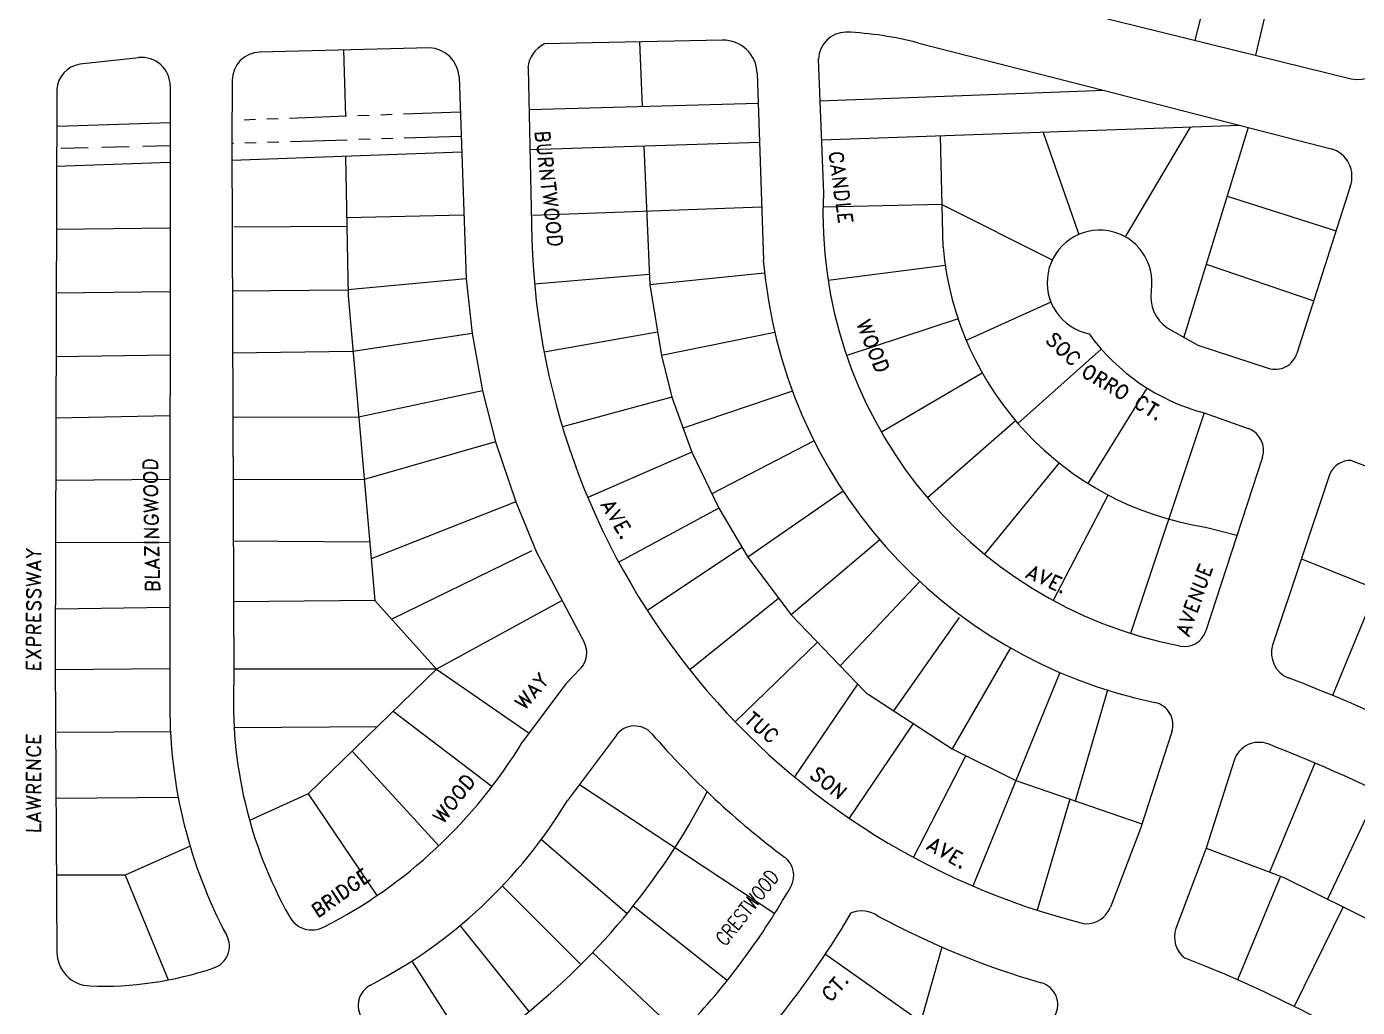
# Model space of a CAD drawing. Extents: x 2010 to 9864, y 25 to 4476.
# Drawn here: x 6731 to 7899, y 2086 to 2946 of the extents above; entities that cross this region are included whole.
import ezdxf
from ezdxf.enums import TextEntityAlignment as Align

# ---------------------------------------------------------------- set-up
doc = ezdxf.new("R2010")
doc.units = 0
doc.header["$LTSCALE"] = 200
doc.linetypes.add('HIDDEN2', pattern=[0.18, 0.12, -0.06])
doc.linetypes.add('PHANTOM2', pattern=[0.5, 0.25, -0.05, 0.05, -0.05, 0.05, -0.05])
for name, color, linetype in [('BMPRLINE', 2, 'CONTINUOUS'), ('BMRDS', 3, 'CONTINUOUS'), ('BMSTR', 3, 'CONTINUOUS'), ('BMSTRTXT', 2, 'CONTINUOUS')]:
    doc.layers.add(name, color=color, linetype=linetype)
doc.styles.add('8', font='ROMAND', dxfattribs={"oblique": 3, "height": 25})

msp = doc.modelspace()

# ---------------------------------------------------------------- linework, layer by layer
at = {"layer": 'BMPRLINE'}
for p, q in [((7849, 3088.1), (7809.5, 2921.4)), ((7783.3, 3040.7), (7756.3, 2934.6)), ((7269.1, 2933.1), (7271.3, 2876.3)), ((7009.4, 2926.1), (7011.1, 2867.7)), ((7677.1, 2890.3), (7427.3, 2881)), ((7373.1, 2879.1), (7172.3, 2873.5)), ((6857.3, 2861.9), (6758.2, 2858.8)), ((7795.8, 2859.8), (7428.6, 2846.7)), ((7532.7, 2850.4), (7535.3, 2752.7)), ((7623.2, 2853.6), (7654.5, 2764.1)), ((7752.1, 2858.3), (7695.2, 2762)), ((7803, 2858), (7746.3, 2673)), ((7374.3, 2844.7), (7173.3, 2838.3)), ((7272.9, 2841.5), (7278, 2719.9)), ((6857.3, 2827.2), (6757.3, 2823.8)), ((7113.1, 2836.3), (6911.4, 2829)), ((7011, 2832.6), (7013.3, 2710.2)), ((7784.5, 2797.6), (7880.2, 2767.2)), ((7114.9, 2781), (7012, 2778.8)), ((7376.2, 2788), (7175.1, 2780.6)), ((7534.3, 2790.3), (7430.9, 2787.9)), ((7534.3, 2790.3), (7631.2, 2741.8)), ((6857.2, 2769.7), (6757.1, 2768.5)), ((7012.1, 2771.1), (6913.4, 2770.4)), ((7537.2, 2736.8), (7434.6, 2723.7)), ((7766.2, 2738), (7860.6, 2705.8)), ((7116.9, 2725.1), (7013.2, 2715.6)), ((7277.6, 2728.9), (7177, 2720.4)), ((7378.8, 2730.1), (7278, 2719.9)), ((6857.2, 2713.7), (6757, 2712.5)), ((7013.2, 2715.2), (6911.8, 2714.2)), ((7013.3, 2710.2), (7036.7, 2442.9)), ((7278, 2719.9), (7288.3, 2657.7)), ((7630, 2704.7), (7555.7, 2671)), ((7548.5, 2690), (7450.8, 2657.8)), ((7122.1, 2677), (7017.6, 2661.3)), ((7284.9, 2678.2), (7185.5, 2660.7)), ((7387.7, 2678.1), (7288.3, 2657.7)), ((7674.1, 2663.5), (7601.1, 2598.1)), ((6857.2, 2658), (6756.9, 2656.6)), ((7017.6, 2661.3), (6912, 2659.9)), ((7288.3, 2657.7), (7297.5, 2621.3)), ((7569.8, 2642.3), (7481.3, 2590.4)), ((7714.2, 2629.3), (7662.4, 2545.6)), ((7131.3, 2626.8), (7022.6, 2603.8)), ((7297.5, 2621.3), (7201.5, 2595.1)), ((7297.5, 2621.3), (7314.9, 2573.1)), ((7403.2, 2626.6), (7307.3, 2594.1)), ((6857.1, 2604.9), (6756.8, 2602.8)), ((6912.2, 2603.9), (7022.6, 2603.8)), ((7764.4, 2607.4), (7699.8, 2413.9)), ((7599, 2600.4), (7521.6, 2532.8)), ((7142.8, 2582), (7027.4, 2549.1)), ((7422.2, 2583), (7332.5, 2536.3)), ((7314.9, 2573.1), (7223.7, 2533.2)), ((7314.9, 2573.1), (7338.5, 2523.7)), ((7637.1, 2563.5), (7571.8, 2483.4)), ((6857.1, 2548.9), (6756.6, 2548)), ((7027.4, 2549.1), (6912.4, 2548.7)), ((7447.7, 2538.8), (7364, 2480.7)), ((7680.1, 2535.4), (7632, 2442.9)), ((7160.5, 2529.3), (7033.5, 2479.5)), ((7338.5, 2523.7), (7250.8, 2476.5)), ((7338.5, 2523.7), (7364, 2480.7)), ((7765.6, 2507.1), (7793.2, 2500)), ((6857, 2493.6), (6756.5, 2493.4)), ((6912.6, 2495.2), (7032.2, 2494.2)), ((7358.9, 2489.3), (7275.9, 2433.9)), ((7479.9, 2496), (7402, 2430.2)), ((7174.5, 2486.3), (7051.6, 2426.3)), ((7364, 2480.7), (7402, 2430.2)), ((7849.8, 2479.5), (7958.8, 2435.4)), ((7514.9, 2459.6), (7445, 2385.4)), ((7915.6, 2452.9), (7877.2, 2359.4)), ((7036.7, 2442.9), (6912.8, 2441.7)), ((7036.7, 2442.9), (7090.9, 2382.6)), ((7201.2, 2442.7), (7090.9, 2382.6)), ((7391.1, 2444.7), (7313.1, 2382)), ((6857, 2436.7), (6756.4, 2435.1)), ((7402, 2430.2), (7466.2, 2363.4)), ((7549.5, 2428), (7492, 2346)), ((7425.1, 2406.2), (7353, 2336.4)), ((7594.4, 2401.3), (7543.4, 2312.6)), ((6756.3, 2382.3), (6857, 2383.1)), ((7090.9, 2382.6), (6913.1, 2382.4)), ((7090.9, 2382.6), (6978.2, 2273)), ((7090.9, 2382.6), (7172.2, 2326.5)), ((7637.8, 2379.6), (7561.5, 2192.2)), ((7460.3, 2369.5), (7405, 2288.1)), ((7469.7, 2360.5), (7543.4, 2312.6)), ((7679.7, 2364.1), (7651.4, 2266.8)), ((7053, 2345.7), (7139.7, 2279.5)), ((6758.2, 2327.2), (6857.5, 2327.8)), ((7038.8, 2331.9), (6913.3, 2331.1)), ((7509.1, 2334.9), (7453.1, 2251.8)), ((7543.4, 2312.6), (7599.2, 2284.7)), ((7017, 2310.7), (7093.1, 2227.6)), ((7555.3, 2306.7), (7509.4, 2217.4)), ((7861.7, 2300.1), (7821.9, 2204.5)), ((7216.4, 2281.3), (7387.7, 2168.1)), ((7599.2, 2284.7), (7709.9, 2246.7)), ((6864.4, 2270), (6757, 2269)), ((6978.2, 2273), (6926.9, 2249.8)), ((6978.2, 2273), (7038.7, 2183.8)), ((7646.6, 2268.4), (7617.8, 2171.1)), ((7917.2, 2274.7), (7872.8, 2180.7)), ((7182.9, 2232.9), (7258.1, 2168)), ((6874.7, 2227.2), (6817.8, 2201.7)), ((7766.1, 2225.3), (7833.8, 2200.1)), ((6817.8, 2201.7), (6757.4, 2201.7)), ((6817.8, 2201.7), (6855.5, 2109.8)), ((7831.5, 2201), (7793.8, 2110)), ((7833.8, 2200.1), (7922.3, 2156.1)), ((7148.8, 2192.2), (7217.6, 2123.3)), ((7263.5, 2174.7), (7346.1, 2109.4)), ((7886.3, 2174), (7843.4, 2086.6)), ((7111.6, 2157.4), (7171.9, 2082)), ((7534.4, 2138.6), (7515.8, 2073.3)), ((7069.2, 2126.2), (7121.8, 2044.2)), ((7227.8, 2133.8), (7300.4, 2065.6)), ((7432.2, 2132.4), (7515.8, 2073.3))]:
    msp.add_line(p, q, dxfattribs=at)
at = {"layer": 'BMPRLINE', "linetype": 'PHANTOM2'}
for p, q in [((7111.9, 2871.4), (6911.4, 2864.1)), ((7112.6, 2850), (6911.3, 2843.9))]:
    msp.add_line(p, q, dxfattribs=at)
at = {"layer": 'BMPRLINE', "linetype": 'HIDDEN2'}
msp.add_line((6857.3, 2842), (6757.6, 2839.3), dxfattribs=at)
at = {"layer": 'BMPRLINE'}
for centre, radius, start, end in [((7807.4, 2777.1), 273.1, 185.1104, 261.2051), ((7480.6, 2377.3), 20, 223.8245, 236.9815), ((6785.2, 2556), 611.7, 307.6676, 332.6478)]:
    msp.add_arc(centre, radius, start, end, dxfattribs=at)
at = {"layer": 'BMRDS'}
for p, q in [((6757.8, 2891.3), (6756.3, 2388.5)), ((6756.3, 2388.5), (6757.8, 2134.3))]:
    msp.add_line(p, q, dxfattribs=at)
for centre, radius, start, end in [((6781.4, 2890.1), 23.6, 98.6707, 177.1881), ((6787.8, 2134.5), 30, 180.3498, 267.809)]:
    msp.add_arc(centre, radius, start, end, dxfattribs=at)
at = {"layer": 'BMSTR'}
for p, q in [((7530.8, 2990.2), (7893.5, 2900.7)), ((7341.7, 2934.6), (7185.6, 2931.4)), ((7514, 2932.1), (7677.1, 2890.3)), ((6829.6, 2919.2), (6777.9, 2913.5)), ((7084.7, 2928), (6935.9, 2924.2)), ((7171.2, 2910.4), (7174.3, 2773.4)), ((7425.9, 2917.8), (7430.4, 2800.3)), ((6911.6, 2899.3), (6911.3, 2843.9)), ((7110.8, 2902.4), (7116.9, 2725.1)), ((7372.3, 2905.6), (7377.7, 2741.5)), ((6857.3, 2894.4), (6856.9, 2349.5)), ((7677.1, 2890.3), (7875.8, 2839.3)), ((6911.3, 2843.9), (6913.1, 2372)), ((7892.6, 2806.1), (7845.9, 2659.6)), ((7116.9, 2725.1), (7122.1, 2677)), ((7122.1, 2677), (7131.3, 2626.8)), ((7732.1, 2682), (7758.9, 2666.8)), ((7758.9, 2666.8), (7820.6, 2646.7)), ((7131.3, 2626.8), (7142.8, 2582)), ((7764.4, 2607.4), (7803.2, 2593.7)), ((7142.8, 2582), (7160.5, 2529.3)), ((7815.6, 2568.7), (7766, 2416.3)), ((7893.4, 2565.8), (7946.3, 2545.6)), ((7874.6, 2554.1), (7824.5, 2403.5)), ((7160.5, 2529.3), (7178.7, 2485.2)), ((7178.7, 2485.2), (7220.5, 2406.2)), ((7217.1, 2382.9), (7204.4, 2369.8)), ((7204.4, 2369.8), (7166.5, 2318.9)), ((7248.7, 2324.7), (7205.9, 2267.2)), ((7736.1, 2327.6), (7708.6, 2242.8)), ((7790.8, 2302.4), (7766.1, 2225.3)), ((7708.6, 2242.8), (7682.2, 2173.6)), ((7766.1, 2225.3), (7739.7, 2155))]:
    msp.add_line(p, q, dxfattribs=at)
for centre, radius, start, end in [((7196.7, 2908.3), 25.6, 115.7389, 175.3999), ((7342.3, 2904.6), 30, 1.901, 91.1699), ((7450.5, 2917.2), 24.5, 90.7043, 178.4445), ((7435.1, 2626.2), 315.9, 75.545, 87.2689), ((6832.3, 2894.4), 25, 359.9606, 96.3374), ((6936.6, 2899.2), 25, 91.4526, 179.7307), ((7083.3, 2900.4), 27.6, 4.0863, 87.16), ((7899.5, 2925), 25, 256.1332, 340.9723), ((7869, 2815), 25.2, 339.1786, 74.4501), ((7817.4, 2783.1), 387.4, 177.4496, 258.9487), ((7813.8, 2779.9), 639.6, 180.5814, 256.0687), ((7672.7, 2721.9), 46, 350.906, 258.5479), ((7809, 2777.1), 432.8, 184.7236, 258.2857), ((7751.4, 2709.6), 33.7, 171.5281, 234.979), ((7811.4, 2783.7), 182.4, 215.8816, 255.095), ((7826.8, 2665.7), 20, 251.9255, 342.3092), ((7796.6, 2574.8), 20, 341.9902, 70.4856), ((7893.4, 2544.9), 20.9, 89.7867, 153.9412), ((7202.8, 2396.9), 20, 315.9131, 27.8873), ((7747, 2422.4), 20, 258.9487, 341.9902), ((7846.9, 2396.7), 23.4, 163.1021, 247.9765), ((7297.9, 2353.6), 385.2, 177.2671, 209.1529), ((7390.3, 1191.8), 1265.1, 28.0399, 69.2703), ((7285.5, 2349.4), 428.6, 179.9858, 207.9285), ((7717.1, 2333.7), 20, 341.9994, 78.2857), ((7264.7, 2312.7), 20, 40.9853, 143.3208), ((7846.3, 2818), 750.4, 220.9853, 233.1586), ((6793.4, 2543.8), 435.6, 297.1635, 328.9048), ((7812.5, 2295.5), 22.8, 69.6402, 162.3749), ((7385.7, 1186.1), 1211.5, 55.2306, 68.9691), ((6832.8, 2492.2), 435.6, 297.3473, 328.9048), ((7384.4, 2201.5), 20, 330.3123, 53.1586), ((6839.8, 2511.9), 646.8, 317.0592, 330.3123), ((7660.6, 2182.5), 23.4, 268.2852, 337.8161), ((6981.7, 2176.4), 22.7, 207.3346, 297.842), ((6794.8, 2556.1), 765.3, 315.7357, 329.5888), ((7463.9, 2145.2), 25.2, 55.1543, 110.9983), ((7821, 2799.5), 720.4, 241.587, 253.922), ((6889.2, 2139.3), 20, 288.7302, 27.9285), ((7761.7, 2147.4), 23.3, 161.0689, 233.0082), ((7390.9, 1191.5), 1002.9, 34.919, 69.1601), ((6798.2, 2407.5), 303.2, 267.809, 288.7302), ((7042.2, 2087.5), 20, 117.3473, 214.8386), ((7616, 2088.1), 20, 331.1265, 73.922)]:
    msp.add_arc(centre, radius, start, end, dxfattribs=at)

# ---------------------------------------------------------------- texts
at = {"layer": 'BMSTRTXT', "style": '8', "oblique": 3}
for s, rotation, p in [('BURNTWOOD', 276.7108, (7177.3, 2854.8)), ('CANDLE', 278.0696, (7434.9, 2836.6)), ('WOOD', 292.1959, (7458.8, 2686.5)), ('SOC', 317.0368, (7624.2, 2670.6)), ('ORRO CT.', 329.4571, (7655.2, 2640.7)), ('BLAZINGWOOD', 91.0363, (6848.1, 2450)), ('AVE.', 300.7327, (7234.6, 2527.3)), ('LAWRENCE     EXPRESSWAY', 90, (6743.8, 2238.1)), ('AVE.', 335.9257, (7606.7, 2463.7)), ('AVENUE', 70.7241, (7750.8, 2410.2)), ('WAY', 49.613, (7167.8, 2345.4)), ('TUC', 320, (7359.8, 2337.2)), ('WOOD ', 52.6552, (7096.2, 2245.4)), ('SON', 322, (7417.2, 2288.4)), ('AVE.', 330, (7519.9, 2225.4)), ('BRIDGE', 36.157, (6986.5, 2163.5)), ('CT.', 49.0844, (7436.5, 2089.4))]:
    msp.add_text(s, height=12.5, rotation=rotation, dxfattribs=at).set_placement(p)
at = {"layer": 'BMSTRTXT', "style": '8', "oblique": 3, "width": 0.717698}
msp.add_text('CRESTWOOD', height=12.5, rotation=52.147, dxfattribs=at).set_placement((7344.3, 2138.5), (7392, 2199.9), align=Align.FIT)

doc.saveas('drawing.dxf')
